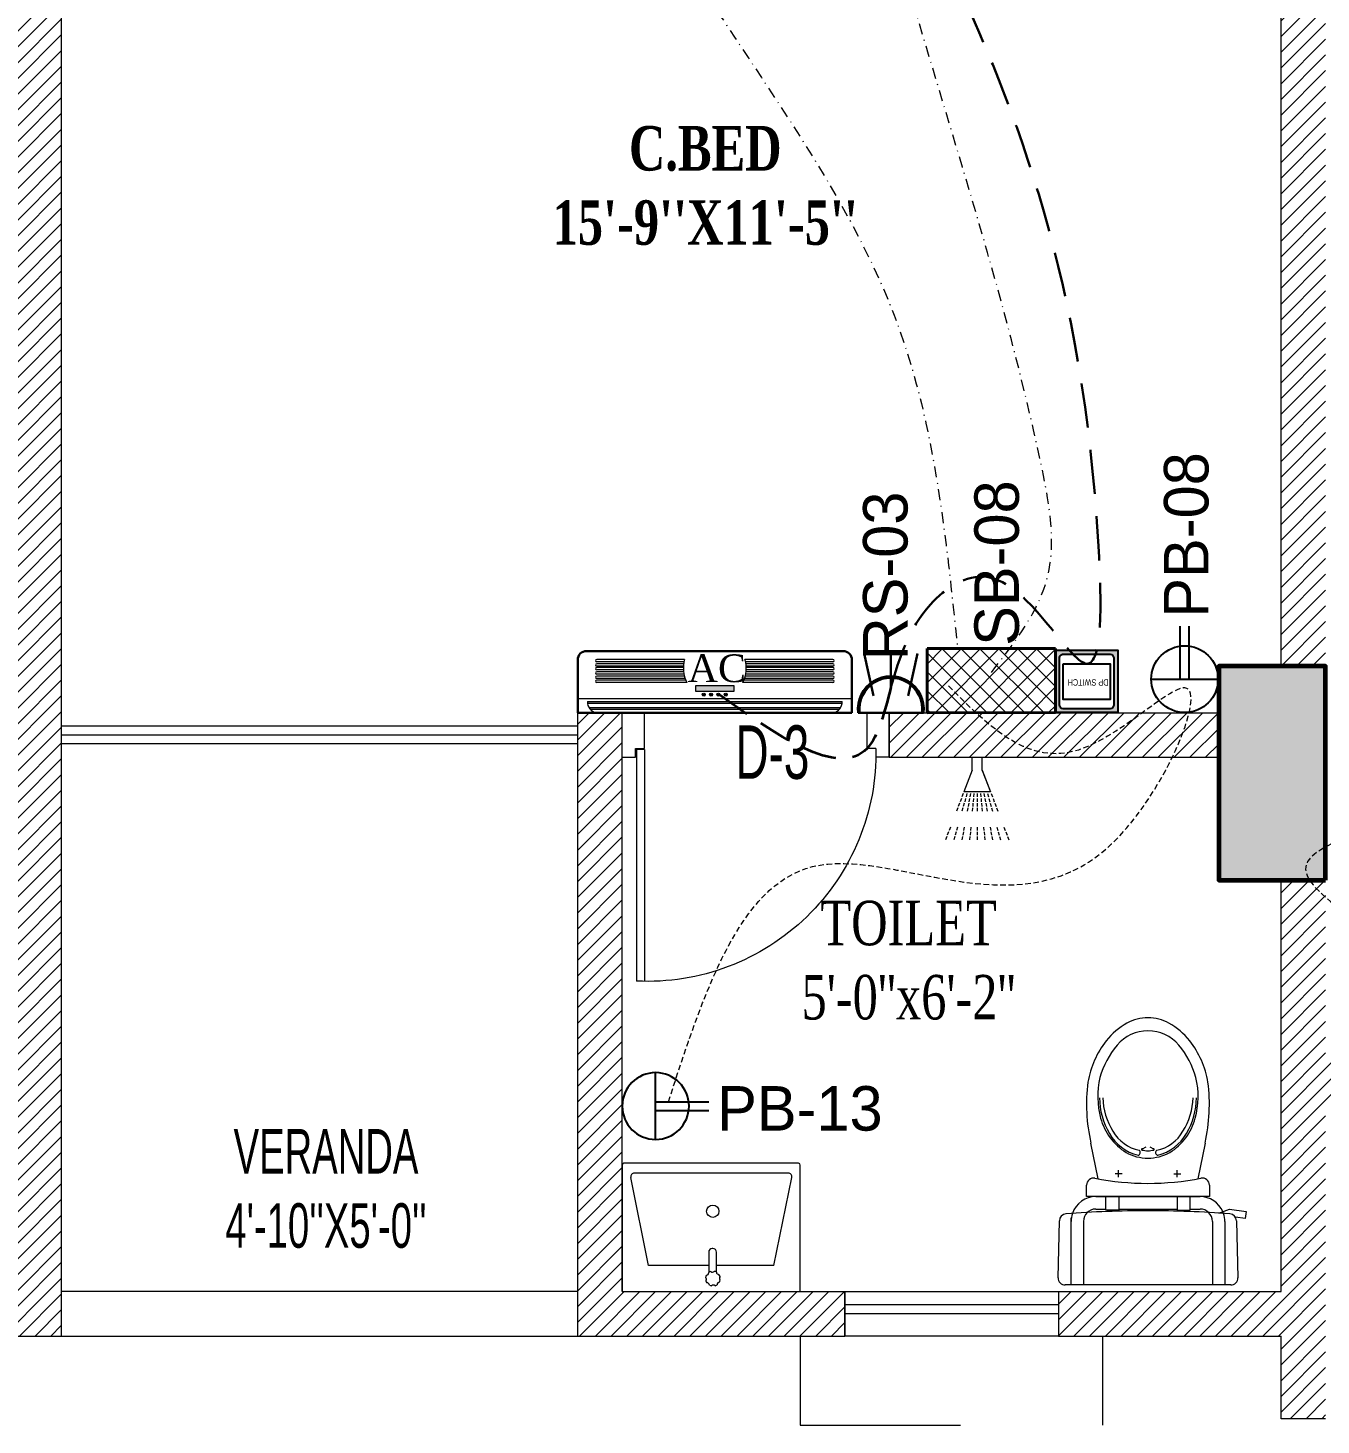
# Model space of a CAD drawing. Header units: inches. Extents: x 109699 to 44449955, y -10987 to 15824140.
# Drawn here: x 198906.7 to 199051.9, y -4259.7 to -4102.8 of the extents above; entities that cross this region are included whole.
import ezdxf

# ---------------------------------------------------------------- set-up
doc = ezdxf.new("R2010")
doc.units = ezdxf.units.IN
doc.header["$LTSCALE"] = 5
doc.header["$MEASUREMENT"] = 0
for name, pattern in [('ACAD_ISO03W100', [30, 12, -18]), ('DASHDOT', [1, 0.5, -0.25, 0, -0.25]), ('DASHED2', [0.375, 0.25, -0.125])]:
    doc.linetypes.add(name, pattern=pattern)
doc.layers.get('0').update_dxf_attribs({"color": 123})
for name, color, linetype, lineweight in [('@NORMAL', 7, 'Continuous', 5), ('AC In', 244, 'DASHED2', 30), ('AC Out', 5, 'DASHED2', 35), ('cloumn', 253, 'Continuous', 60), ('dotted', 8, 'ACAD_ISO03W100', 5), ('E-Con-Point', 5, 'DASHED2', 13), ('E-PB-Socket-5A', 203, 'Continuous', 13), ('E-RS', 12, 'Continuous', 30), ('E-SB-Switch-Board', 106, 'Continuous', 18), ('fixture', 255, 'Continuous', 0), ('glass', 140, 'Continuous', 18), ('ha', 252, 'Continuous', 5), ('SB', 1, 'DASHDOT', 20), ('WALL-1', 8, 'Continuous', 9)]:
    doc.layers.add(name, color=color, linetype=linetype, lineweight=lineweight)
doc.layers.add('AC', color=7, linetype='Continuous', lineweight=13, true_color=0xe03800)
doc.layers.add('DP SWITCH', color=7, linetype='Continuous')
doc.layers.add('T', color=8, linetype='Continuous')
doc.styles.get("Standard").update_dxf_attribs({"font": 'times.ttf'})
doc.styles.add('style2', font='ARIALN.TTF', dxfattribs={"width": 0.75, "height": 3})
doc.styles.add('Swis 721 LtCn BT', font='swisscl.ttf')
pattern_1 = [(44.99999999999984, (181693.0688709047, 2542407.827854916), (-0.8838834764831834, 0.8838834764831853), [])]
pattern_2 = [(44.99999999999989, (145486.382172944, 2531118.532197352), (-0.8838834764831833, 0.8838834764831855), [])]

# ---------------------------------------------------------------- blocks, each defined once
blk = doc.blocks.new('bgtrfv')
at = {"layer": 'fixture'}
for p, q in [((21441.97229669015, -26164.40491112152), (21441.97229669015, -26138.40491112152)), ((21442.86003956014, -26164.40491112152), (21442.86003956014, -26138.40491112152)), ((21440.36849646348, -26163.54399991067), (21441.86849646348, -26163.54399991067)), ((21441.86849646348, -26163.54399991067), (21441.86849646348, -26164.54399991067)), ((21470.37322828309, -26163.54399991058), (21468.86849646354, -26163.54399991058)), ((21468.86849646354, -26164.54399991055), (21468.86849646354, -26163.54399991058)), ((21441.86849646348, -26164.54399991067), (21442.86849646348, -26164.54399991067)), ((21442.86003956014, -26164.40491112152), (21441.97229669015, -26164.40491112152)), ((21442.86849646348, -26164.54399991067), (21442.86849646348, -26168.54399991067)), ((21467.86849646354, -26164.54399991055), (21467.86849646354, -26168.54399991055)), ((21468.86849646354, -26164.54399991055), (21467.86849646354, -26164.54399991055)), ((21442.86849646348, -26168.54399991067), (21440.36849646348, -26168.54399991058)), ((21467.86849646354, -26168.54399991055), (21470.36849646351, -26168.54399991055))]:
    blk.add_line(p, q, dxfattribs=at)
blk.add_arc((21443.20467689397, -26164.04399991055), 25.66868977762097, 358.8838658305763, 92.75188722137418, dxfattribs=at)
blk = doc.blocks.new('coloumn-01')
at = {"layer": 'ha'}
h = blk.add_hatch(dxfattribs=at)
h.set_pattern_fill('AR-CONC', color=256, scale=0.5)
h.set_pattern_definition([(49.99999999999999, (0, 0), (3.586300913003767, -0.3137606749129755), [0.375, -4.125]), (355, (0, 0), (-0.693756668065, 3.760960668500059), [0.3, -3.3]), (100.45144446, (0.298858405, -0.02614672), (2.89254423363556, 3.447199954843147), [0.3187009599999999, -3.505710559999999]), (46.18420000000001, (0, 1), (5.336206653357862, -0.8275964039653827), [0.5625, -6.1875]), (96.63563549, (0.444683725, 0.931033465), (4.673309728371142, 4.870593003872752), [0.47805171, -5.258568799999999]), (351.1841639899999, (0, 1), (4.673309725273866, 4.870593001349951), [0.45, -4.950000005]), (21, (0.5, 0.75), (2.984535260592308, -2.013094453326694), [0.375, -4.125]), (326.0000000000001, (0.5, 0.75), (1.216576659607909, 3.625750225234265), [0.3, -3.3]), (71.45144474, (0.74871127, 0.58224213), (4.201111883649856, 1.612655764031769), [0.31870095, -3.50571056]), (37.50000000000001, (0, 0), (0.06079927658645334, 1.664469269156557), [0, -3.26, 0, -3.35, 0, -3.3125]), (7.499999999999999, (0, 0), (1.315347687210743, 1.972058559411801), [0, -1.91, 0, -3.185, 0, -1.2625]), (327.5, (-1.115, 0), (2.669112180862045, -0.1127743586718988), [0, -1.25, 0, -3.9, 0, -5.175]), (317.5, (-1.615, 0), (2.915930846711931, 0.5005249116615886), [0, -1.625, 0, -2.59, 0, -3.675])])
h.paths.add_polyline_path([(32128.44739975178, -2546319.049243456), (32092.44739975178, -2546319.049243456), (32092.44739975178, -2546331.049243456), (32128.44739975178, -2546331.049243456)])
h.paths.add_polyline_path([(32128.44739975189, -2546617.132962178), (32098.44739975189, -2546617.132962178), (32098.44739975189, -2546629.132962178), (32128.44739975189, -2546629.132962178)])
h.paths.add_polyline_path([(31978.51966727065, -2546605.132962178), (31966.51966727065, -2546605.132962178), (31966.51966727065, -2546635.132962178), (31978.51966727065, -2546635.132962178)])
h.paths.add_polyline_path([(31821.20333333506, -2546605.132962178), (31809.20333333506, -2546605.132962178), (31809.20333333506, -2546635.132962178), (31821.20333333506, -2546635.132962178)])
h.paths.add_polyline_path([(31689.20328743063, -2546611.133238418), (31677.20328743063, -2546611.133238418), (31677.20328743063, -2546635.133238418), (31689.20328743063, -2546635.133238418)])
h.paths.add_polyline_path([(31417.20347832461, -2546611.132962178), (31405.20347832461, -2546611.132962178), (31405.20347832461, -2546635.132962178), (31417.20347832461, -2546635.132962178)])
h.paths.add_polyline_path([(31435.20347912709, -2546415.348983645), (31405.20347912709, -2546415.348983645), (31405.20347912709, -2546427.348983645), (31435.20347912709, -2546427.348983645)])
h.paths.add_polyline_path([(31633.74647668525, -2546415.348983645), (31603.74647668525, -2546415.348983645), (31603.74647668525, -2546427.348983645), (31633.74647668525, -2546427.348983645)])
h.paths.add_polyline_path([(31821.20245073218, -2546319.049243455), (31809.20245073218, -2546319.049243455), (31809.20245073218, -2546349.049243455), (31821.20245073218, -2546349.049243455)])
h.paths.add_polyline_path([(31996.51966727068, -2546319.049243455), (31966.51966727068, -2546319.049243455), (31966.51966727068, -2546331.049243455), (31996.51966727068, -2546331.049243455)])
h.paths.add_polyline_path([(31581.74648750067, -2546291.049243452), (31541.74648750067, -2546291.049243452), (31541.74648750067, -2546301.049243452), (31581.74648750067, -2546301.049243452)])
h.paths.add_polyline_path([(31485.74647668505, -2546261.049243452), (31475.74647668505, -2546261.049243452), (31475.74647668505, -2546301.049243452), (31485.74647668505, -2546301.049243452)])
h.paths.add_polyline_path([(31581.74648750064, -2546206.049278549), (31521.74648750064, -2546206.049278549), (31521.74648750064, -2546216.049243455), (31581.74648750064, -2546216.049243455)])
h.paths.add_polyline_path([(31435.20347595899, -2546206.049243455), (31405.20347595899, -2546206.049243455), (31405.20347595899, -2546218.049243455), (31435.20347595899, -2546218.049243455)])
h.paths.add_polyline_path([(31435.20347912709, -2546094.049243455), (31405.20347912709, -2546094.049243455), (31405.20347912709, -2546106.049243455), (31435.20347912709, -2546106.049243455)])
h.paths.add_polyline_path([(31583.74647668522, -2546094.049243455), (31547.74647668522, -2546094.049243455), (31547.74647668522, -2546106.049243455), (31583.74647668522, -2546106.049243455)])
h.paths.add_polyline_path([(31775.41359277777, -2546094.049243455), (31763.41359277777, -2546094.049243455), (31763.41359277777, -2546124.049243455), (31775.41359277777, -2546124.049243455)])
h.paths.add_polyline_path([(32059.80123907101, -2546094.049243455), (32047.80123907101, -2546094.049243455), (32047.80123907101, -2546124.049243455), (32059.80123907101, -2546124.049243455)])
h.paths.add_polyline_path([(32058.06771510976, -2545913.633020405), (32028.06771510976, -2545913.633020405), (32028.06771510976, -2545925.633020405), (32058.06771510976, -2545925.633020405)])
h.paths.add_polyline_path([(32048.06771510973, -2545722.712815279), (32036.06771510973, -2545722.712815279), (32036.06771510973, -2545746.712815279), (32048.06771510973, -2545746.712815279)])
h.paths.add_polyline_path([(31799.41359277774, -2545913.633020405), (31763.41359277774, -2545913.633020405), (31763.41359277774, -2545925.633020405), (31799.41359277774, -2545925.633020405)])
h.paths.add_polyline_path([(31591.53986684192, -2545945.049243456), (31561.31223659915, -2545945.049243456), (31561.31223659915, -2545957.049243456), (31591.53986684192, -2545957.049243456)])
h.paths.add_polyline_path([(31435.20347912709, -2545945.049243456), (31405.20347912709, -2545945.049243456), (31405.20347912709, -2545957.049243456), (31435.20347912709, -2545957.049243456)])
h.paths.add_polyline_path([(31429.2035252499, -2545715.383477275), (31405.2035252499, -2545715.383477275), (31405.2035252499, -2545727.383477275), (31429.2035252499, -2545727.383477275)])
h.paths.add_polyline_path([(31605.53986684192, -2545715.383237123), (31581.53986684192, -2545715.383237123), (31581.53986684192, -2545727.383237123), (31605.53986684192, -2545727.383237123)])
h.paths.add_polyline_path([(31775.41359277774, -2545711.610186095), (31763.41359277774, -2545711.610186095), (31763.41359277774, -2545735.610186095), (31775.41359277774, -2545735.610186095)])
at = {"layer": 'cloumn', "elevation": -16.98928687050624}
blk.add_lwpolyline([(31689.20328743063, -2546635.133238418), (31689.20328743063, -2546611.133238418), (31677.20328743063, -2546611.133238418), (31677.20328743063, -2546635.133238418)], close=True, dxfattribs=at)
blk = doc.blocks.new('nhjkkl')
at = {"layer": 'fixture'}
for p, q in [((143549.5901182657, 406.7664480220853), (143549.4378542114, 413.1605533693012)), ((143550.2312347457, 413.9730671772784), (143568.8430790594, 413.9730671772793)), ((143550.9065610597, 406.8304476761043), (143550.9065610476, 413.9730520486739)), ((143552.2954045853, 406.8304476553101), (143552.295404572, 413.9730369089164)), ((143566.7790000358, 406.8304174008415), (143566.7790000629, 413.9730217734107)), ((143568.1677981537, 413.9730520292499), (143568.1677527493, 408.0151220831901)), ((143569.6365050042, 413.160553386321), (143569.4842561156, 406.7664480432288)), ((143568.1677527493, 408.0151220831901), (143568.1677981597, 406.4336438885)), ((143548.4963421248, 405.7263631810149), (143548.607251598, 406.5122054251713)), ((143548.607251598, 406.5122054251713), (143549.7157409937, 406.3564144534005)), ((143568.1677981597, 406.4336438885), (143568.1677981659, 406.8304930909451)), ((143550.3819850576, 405.4614186200849), (143548.4963421248, 405.7263631810149)), ((143551.5813878428, 405.9018777620411), (143550.3819850576, 405.4614186200849)), ((143554.79288887, 405.4416192904139), (143553.6842026946, 405.441619307019)), ((143556.26127781, 405.5678778112876), (143554.7929191489, 405.5678777931987)), ((143554.7929191489, 405.5678777931987), (143554.7929191657, 404.0528211996536)), ((143562.8130511395, 405.4416192901674), (143556.2612324133, 405.4415738736677)), ((143556.261277828, 404.0528211778994), (143556.26127781, 405.5678778112876)), ((143562.8130813948, 404.0528211994076), (143562.8130814172, 405.5678777923752)), ((143562.8130814172, 405.5678777923752), (143564.2813946441, 405.5678778099075)), ((143565.3901262533, 405.4416192910601), (143564.2813644056, 405.4416193076988)), ((143564.2813946441, 405.5678778099075), (143564.2813946615, 404.0528211776734)), ((143552.6374877589, 404.0528211924245), (143566.4367957518, 404.0528211854942)), ((143552.6374877788, 402.7586299086117), (143552.6374877589, 404.0528211924245)), ((143565.3901262723, 404.052821200891), (143553.6842329504, 404.0527757819953)), ((143554.7929191657, 404.0528211996536), (143556.261277828, 404.0528211778994)), ((143564.2813946615, 404.0528211776734), (143562.8130813948, 404.0528211994076)), ((143566.4367957518, 404.0528211854942), (143566.4367957728, 402.7586601782943)), ((143553.1271576377, 398.0362349681834), (143553.9518113588, 402.0500473916766)), ((143556.2436128532, 401.8703246815119), (143556.2436128408, 401.076701986922)), ((143562.8306252776, 401.870324702267), (143562.8306253056, 401.0767019672573)), ((143565.1223207889, 402.0500776611082), (143565.9471258924, 398.0362349753721)), ((143556.6404317734, 401.4735209071393), (143555.8468090396, 401.4735208790955)), ((143562.4338063848, 401.4735208998579), (143563.2274290794, 401.4735208880586)), ((143559.3387398673, 398.4577576346321), (143558.9106931205, 398.6640308240756)), ((143560.1635449936, 398.6640308047001), (143559.7355133987, 398.4577576290383))]:
    blk.add_line(p, q, dxfattribs=at)
for centre, radius, start, end in [((143550.2312440123, 413.179452317064), 0.7936148602690781, 90.00066901502818, 181.3645564982883), ((143568.8430925063, 413.179430154478), 0.7936370229151675, 358.63708330143, 90.00097078565905), ((143550.3835517447, 406.7852967886536), 0.7936573326114393, 181.3608597506466, 265.4936567333053), ((143553.6835439005, 406.8302100781168), 2.776982850894335, 179.9950977868233, 198.7247616892986), ((143553.6840397306, 406.830291598628), 1.388635154058973, 179.9935610234081, 226.0579730208608), ((143565.3903243654, 406.8303071959601), 1.388675674785373, 313.9401349780949, 0.004546975725653977), ((143565.3906436726, 406.8305070680519), 2.777154493287228, 341.2709583579591, 359.9997116367785), ((143568.6908150557, 406.7853051890736), 0.7936651105025501, 274.5057515234096, 358.6385485059807), ((143559.3313820936, 520.4146619905953), 114.7747799088793, 265.4974651529274, 270.1027383364831), ((143553.6641671368, 406.8219761162256), 2.755988833818937, 198.6919603846717, 203.1962037287053), ((143553.6842451597, 406.830626965949), 2.777851183980603, 203.1970942653883, 269.9997481717924), ((143553.6842363313, 406.8306462703642), 1.389026963752532, 226.0622858634653, 269.9986125244432), ((143559.7429846886, 520.4144736201536), 114.7745915251009, 269.8972652920607, 274.5025384751385), ((143565.3900826332, 406.8305070130612), 2.777685812513137, 270.0009001508976, 341.2746753299377), ((143565.3900696894, 406.8304403121767), 1.388821022269026, 270.0023335401336, 318.9044295561592), ((143553.4310986414, 402.7586261222484), 0.7936108626023987, 179.9997266385257, 281.154795170795), ((143559.5371957675, 371.7938538244518), 30.76746556976699, 78.84496378673161, 101.1553274581742), ((143565.6431621761, 402.758675070728), 0.7936335968594284, 258.8438563195717, 359.9989248519769), ((143560.6030199971, 393.4904633605145), 6.619506932955108, 122.1868749793399, 164.6422486899968), ((143559.691574243, 394.4271028772321), 5.141188323198548, 104.2497094621876, 150.61330759848), ((143559.4569603147, 394.4903639536053), 4.443393787718942, 101.8529499143643, 150.0038868718224), ((143559.5371492295, 394.6434052969737), 5.084142630955329, 90.00008428513468, 118.9405262423073), ((143558.3670353377, 399.1001076362847), 0.3155730422259372, 304.1716716939285, 79.21640439466078), ((143558.9034807952, 398.7448373456175), 0.08112774840026897, 120.2938259573558, 275.1003766384382), ((143559.5371535633, 395.9875161606467), 2.906734715241127, 90.00023231647822, 103.4195897572691), ((143559.5371191747, 394.6434638445119), 5.0840840834616, 61.05930362467164, 89.999745580456), ((143559.5371073564, 395.9877092781937), 2.906541597874001, 76.57996402864104, 89.99932147006473), ((143560.1707573169, 398.7448373461996), 0.08112776809779704, 264.8996260535975, 59.706176732827), ((143560.7072330775, 399.1001138847403), 0.3155697011984737, 100.7865058950931, 235.831238595057), ((143559.6173005208, 394.4904147853488), 4.443348715976101, 29.99569182148486, 78.14662877954265), ((143559.3826715294, 394.427120612819), 5.141172952833982, 29.38656240975397, 75.7501605465209), ((143558.4712257037, 393.4904828698247), 6.619494466593977, 15.35760583437553, 57.81297954471867), ((143572.2223725796, 393.6842009728691), 19.58487767572048, 167.1608948101009, 187.3028875654185), ((143546.851903473, 393.6842435729975), 19.58487550162758, 352.6969860827403, 12.83897883790706), ((143561.8666311087, 392.9471293959111), 7.765781522712604, 148.9734116776313, 180.0370825543271), ((143561.9397062611, 392.7187179168407), 7.485059714963107, 147.7595450529205, 178.2898013246998), ((143557.1345394465, 392.7186902103006), 7.485068091722362, 1.71040899528419, 32.24066526655368), ((143557.2076145146, 392.9471021420416), 7.765789141801811, 359.9631185417419, 31.02678941811098), ((143563.4260475728, 392.801147338552), 9.524650229934462, 165.1413266773221, 192.8659346269845), ((143555.6481905647, 392.8011472918486), 9.524650235689958, 347.1340656589409, 14.85867360866212), ((143563.0484980828, 392.9327481596404), 10.39841761455111, 189.6220183945854, 217.9117471889267), ((143556.0257778566, 392.9327181524561), 10.39840516526215, 322.0884090897869, 350.378137884462), ((143563.9317907136, 393.5092300994431), 10.19175081845734, 196.1153299050868, 219.5232582581568), ((143555.1424550462, 393.5091935918356), 10.19173337833671, 320.4769270377624, 343.8848553902324), ((143561.7342255453, 392.2455549454055), 8.94320625309545, 219.6122136137997, 239.3816435217801), ((143559.5040281406, 389.9617490593175), 4.519470302409078, 220.5550458037677, 270.4192277752593), ((143559.5701948642, 389.961814163333), 4.519535626071895, 269.580394858351, 319.4445768290443), ((143557.3400579794, 392.2455549029521), 8.94320622922971, 300.6183568637677, 320.3877867722666), ((143559.4418071491, 388.7049738406661), 4.731726761745959, 241.4348748081609, 271.1544712317944), ((143559.6324764107, 388.7049738002104), 4.731726720728004, 268.8455291001113, 298.565125525756)]:
    blk.add_arc(centre, radius, start, end, dxfattribs=at)
blk = doc.blocks.new('qplaz')
at = {"layer": 'fixture'}
for p, q in [((143569.7800132462, 341.4142088231699), (143569.7800132462, 321.8142088231655)), ((143584.1800132462, 341.61420882317), (143569.9800132462, 341.61420882317)), ((143581.2560437616, 338.6539164940569), (143571.3654443752, 340.6546305699137)), ((143584.1800132462, 321.6142088231654), (143584.1800132462, 341.61420882317)), ((143570.8861369331, 340.2625714804694), (143570.8861369331, 322.965846165866)), ((143581.2560437616, 338.6539164940569), (143581.2560437616, 332.2000209122216)), ((143579.3593405762, 331.8000209122216), (143579.3593405762, 331.7265742452862)), ((143582.0060121824, 332.2000209122216), (143579.7593405762, 332.2000209122216)), ((143579.7593405762, 331.3265742452861), (143582.0559613498, 331.3265742452861)), ((143581.2560437616, 331.3265742452861), (143581.2560437616, 324.5745011522785)), ((143581.2560437616, 324.5745011522785), (143571.3654443752, 322.5737870764217)), ((143569.9800132462, 321.6142088231654), (143584.1800132462, 321.6142088231654))]:
    blk.add_line(p, q, dxfattribs=at)
blk.add_circle((143575.1723653077, 331.7897488839506), 0.6913263923410093, dxfattribs=at)
for centre, radius, start, end in [((143569.9800132462, 341.4142088231699), 0.2000000000000455, 90, 180), ((143571.2861369331, 340.2625714804694), 0.4000000000000909, 78.56426997742129, 180), ((143579.7593405762, 331.8000209122216), 0.399999999999909, 90, 180), ((143579.7593405762, 331.7265742452862), 0.4000000000000909, 180, 270), ((143582.7354837368, 331.8035851411277), 0.8302349482081128, 151.4778612968022, 170.068074453921), ((143581.7676264227, 331.7482369799126), 0.2488769175943618, 313.6286890804716, 52.9172466688434), ((143582.7354837368, 331.8035851411277), 0.8302349482082407, 196.4778612963691, 215.0680744545824), ((143582.0119682067, 332.4488265509969), 0.248876917594301, 268.6286890816223, 7.917246669584689), ((143582.0902423269, 331.0800696110165), 0.2488769175944828, 358.6286890807748, 97.9172466688938), ((143582.7354837368, 331.8035851411277), 0.8302349482082407, 106.4778612964865, 125.0680744547195), ((143582.6801355756, 332.7714424551863), 0.2488769175942959, 223.6286890812177, 322.9172466696585), ((143582.7354837368, 331.8035851411277), 0.8302349482088563, 61.4778612960077, 80.06807445479153), ((143582.7354837368, 331.8035851411277), 0.8302349482082931, 286.4778612964865, 305.0680744547195), ((143583.3807251467, 332.5271006712389), 0.248876917594301, 178.6286890807749, 277.9172466688938), ((143583.4589992669, 331.1583437312556), 0.2488769175944828, 88.62868908162226, 187.9172466695847), ((143582.7354837368, 331.8035851411277), 0.830234948208255, 16.47786129636911, 35.06807445458243), ((143583.7033410509, 331.8589333023399), 0.2488769175943618, 133.6286890804716, 232.9172466688434), ((143582.7354837368, 331.8035851411277), 0.8302349482084354, 331.4778612968021, 350.0680744541255), ((143582.7354837368, 331.8035851411277), 0.8302349482086144, 241.4778612960077, 260.0680744547915), ((143582.790831898, 330.8357278270691), 0.2488769175942959, 43.62868908121773, 142.9172466696585), ((143569.9800132462, 321.8142088231655), 0.2000000000000455, 180, 270), ((143571.2861369331, 322.965846165866), 0.4000000000000909, 180, 281.4357300225787)]:
    blk.add_arc(centre, radius, start, end, dxfattribs=at)
blk = doc.blocks.new('bhgy')
at = {"layer": 'fixture'}
for p, q in [((143575.2772015615, 368.1126747355272), (143574.8957682036, 368.2586983371991)), ((143575.2772015615, 368.1126747355272), (143574.9022015615, 368.2562354637309)), ((143575.2772015615, 367.2064695406123), (143574.9022015615, 367.3118651087395)), ((143575.8127015615, 367.9076700157136), (143575.4377015615, 368.0512307438592)), ((143575.8127015615, 367.9076700157136), (143575.4377015615, 368.0512307438592)), ((143576.3482015615, 367.7026652958418), (143575.9732015615, 367.8462260240456)), ((143576.3482015615, 367.7026652958418), (143575.9732015615, 367.8462260240456)), ((143575.2772015615, 366.3458920605888), (143574.9022015615, 366.4150440963974)), ((143575.8127015615, 367.0559646693407), (143575.4377015615, 367.161360237468)), ((143575.8127015615, 366.2471429534605), (143575.4377015615, 366.3162949892401)), ((143576.3482015615, 366.9054597980401), (143575.9732015615, 367.0108553661673)), ((143576.3482015615, 366.1483938463032), (143575.9732015615, 366.2175458821118)), ((143578.4902015615, 366.8826464164711), (143578.1152015615, 367.0262071446457)), ((143578.4902015615, 366.8826464164711), (143578.1152015615, 367.0262071446457)), ((143578.4902015615, 366.3034403129247), (143578.1152015615, 366.408835881052)), ((143578.4902015615, 365.7533974177902), (143578.1152015615, 365.8225494535989)), ((143579.0257015615, 366.6776416966284), (143578.6507015615, 366.821202424803)), ((143579.0257015615, 366.6776416966284), (143578.6507015615, 366.821202424803)), ((143579.0257015615, 366.1529354416241), (143578.6507015615, 366.2583310097514)), ((143579.0257015615, 365.654648310662), (143578.6507015615, 365.7238003464706)), ((143579.5612015615, 366.4726369767857), (143579.1862015615, 366.6161977049603)), ((143579.5612015615, 366.4726369767857), (143579.1862015615, 366.6161977049603)), ((143579.5612015615, 366.0024305703816), (143579.1862015615, 366.1078261385089)), ((143579.5612015615, 365.5558992035337), (143579.1862015615, 365.6250512393424)), ((143580.0967015615, 366.2676322569139), (143579.7217015615, 366.4111929851176)), ((143580.0967015615, 366.2676322569139), (143579.7217015615, 366.4111929851176)), ((143580.0967015615, 365.851925699081), (143579.7217015615, 365.9573212672083)), ((143582.7198980097, 365.2664250417263), (143580.2842015615, 366.2039250417263)), ((143580.2842015615, 366.2039250417263), (143580.2842015615, 363.2039250417263)), ((143582.7119899517, 365.2664250417263), (143580.2842015615, 366.1958518928266)), ((143582.7119899517, 365.2664250417263), (143580.2842015615, 366.1958518928266)), ((143575.2772015615, 365.513992717734), (143574.9022015615, 365.5481090113869)), ((143575.2772015615, 364.6958867461478), (143574.9022015615, 364.6955482104211)), ((143575.8127015615, 365.4652746504696), (143575.4377015615, 365.4993909440934)), ((143575.8127015615, 364.6963701751781), (143575.4377015615, 364.6960316394513)), ((143576.3482015615, 365.416556583147), (143575.9732015615, 365.4506728767708)), ((143576.3482015615, 364.6968536041793), (143575.9732015615, 364.6965150684525)), ((143578.4902015615, 365.2216843139729), (143578.1152015615, 365.2558006075967)), ((143578.4902015615, 364.6987873203004), (143578.1152015615, 364.6984487845737)), ((143578.4902015615, 364.1758035685168), (143578.1152015615, 364.1410044867487)), ((143579.0257015615, 365.1729662466794), (143578.6507015615, 365.2070825403032)), ((143579.0257015615, 364.6992707493016), (143578.6507015615, 364.6989322135748)), ((143579.0257015615, 364.2254966572916), (143578.6507015615, 364.1906975755235)), ((143579.5612015615, 365.1242481793859), (143579.1862015615, 365.1583644730097)), ((143579.5612015615, 364.6997541783319), (143579.1862015615, 364.6994156426051)), ((143579.5612015615, 364.2751897460373), (143579.1862015615, 364.2403906642692)), ((143580.0967015615, 365.4571500964055), (143579.7217015615, 365.5263021322141)), ((143580.0967015615, 365.0755301120923), (143579.7217015615, 365.1096464057161)), ((143580.0967015615, 364.7002376073331), (143579.7217015615, 364.6998990716063)), ((143580.0967015615, 364.3248828348121), (143579.7217015615, 364.290083753044)), ((143582.7198980097, 364.1414250417263), (143580.2842015615, 363.2039250417263)), ((143582.7119899517, 365.2664250417263), (143584.1813158786, 365.2664250417263)), ((143582.7198980097, 364.1414250417263), (143584.1813158786, 364.1414250417263)), ((143575.2772015615, 363.8776450359553), (143574.9022015615, 363.8428459541872)), ((143575.2772015615, 363.0453291913261), (143574.9022015615, 362.9754768262617)), ((143575.8127015615, 363.9273381247301), (143575.4377015615, 363.892539042962)), ((143575.8127015615, 363.1450783686421), (143575.4377015615, 363.0752260035777)), ((143576.3482015615, 363.9770312135049), (143575.9732015615, 363.9422321317077)), ((143576.3482015615, 363.2448275459872), (143575.9732015615, 363.1749751808936)), ((143576.3482015615, 362.4871224787028), (143575.9732015615, 362.3809959844918)), ((143578.4902015615, 363.643824255251), (143578.1152015615, 363.5739718901866)), ((143578.4902015615, 363.0933170135656), (143578.1152015615, 362.9871905193838)), ((143578.4902015615, 362.5134141197602), (143578.1152015615, 362.3690765524632)), ((143579.0257015615, 363.743573432567), (143578.6507015615, 363.6737210675026)), ((143579.0257015615, 363.2448656472668), (143578.6507015615, 363.138739153085)), ((143579.0257015615, 362.7195281658612), (143578.6507015615, 362.5751905985642)), ((143579.5612015615, 363.843322609883), (143579.1862015615, 363.7734702448186)), ((143579.5612015615, 363.3964142809971), (143579.1862015615, 363.2902877868153)), ((143579.5612015615, 362.9256422119913), (143579.1862015615, 362.7813046446943)), ((143580.0967015615, 363.943071787199), (143579.7217015615, 363.8732194221345)), ((143580.0967015615, 363.5479629147273), (143579.7217015615, 363.4418364205164)), ((143580.0967015615, 363.1317562580632), (143579.7217015615, 362.9874186907662)), ((143575.2772015615, 362.1840252112713), (143574.9022015615, 362.0778987170604)), ((143575.2772015615, 361.2767298431543), (143574.9022015615, 361.1323922758572)), ((143575.8127015615, 362.3355738449725), (143575.4377015615, 362.2294473507616)), ((143575.8127015615, 361.4828438892844), (143575.4377015615, 361.3385063219873)), ((143576.3482015615, 361.6889579353854), (143575.9732015615, 361.5446203680883))]:
    blk.add_line(p, q, dxfattribs=at)
blk = doc.blocks.new('A$C4DCB0E22')
h = blk.add_hatch()
h.set_pattern_fill('ANSI37', color=256, scale=15, angle=90.05046403147966, style=0)
h.set_pattern_definition([(135.0504640314797, (0, 0), (-1.324656962164393, -1.326992438783809), []), (225.0504640314796, (0, 0), (1.326992438783809, -1.324656962164393), [])])
h.paths.add_polyline_path([(0.0158499618895469, -4.176303718850249e-06), (-3.779117417224143e-06, 17.9999888419976), (8.999992730033242, 18.00791571250107), (9.015846471040199, 0.007922694199763214)])
at = {"lineweight": 40}
for p, q in [((-3.779117417224143e-06, 17.9999888419976), (8.999992730033242, 18.00791571250107)), ((0.0158499618895469, -4.176303718850249e-06), (-3.779117417224143e-06, 17.9999888419976)), ((9.015846471040199, 0.007922694199763214), (8.999992730033242, 18.00791571250107)), ((0.0158499618895469, -4.176303718850249e-06), (9.015846471040199, 0.007922694199763214))]:
    blk.add_line(p, q, dxfattribs=at)
blk = doc.blocks.new('A$C0EEE0DA8')
at = {"lineweight": 25}
for p, q in [((9.859886922386067, 11.01563311866266), (9.859886922386067, 3.514223118661903)), ((9.859886922386067, 7.754928118662065), (15.8195753665932, 7.754928118662065)), ((9.859886922386067, 6.774928118662501), (15.8195753665932, 6.774928118662501))]:
    blk.add_line(p, q, dxfattribs=at)
blk.add_circle((9.85988692238243, 7.264928118662283), 3.750704999999999, dxfattribs=at)
blk = doc.blocks.new('DP Switch')
at = {"layer": 'DP SWITCH'}
h = blk.add_hatch(color=5, dxfattribs=at)
h.paths.add_polyline_path([(371.8944990466893, 17.73056013955426), (371.8944990466893, 14.23056013955134), (375.3944990466901, 14.23056013955134), (375.3944990466901, 17.73056013955214)])
h.paths.add_polyline_path([(375.1757490466773, 17.29306013955204), (375.1757490466773, 14.66806013955144, -0.4142135623730951), (374.9569990466773, 14.44931013955139), (372.3319990466767, 14.44931013955139, -0.4142135623730951), (372.1132490466766, 14.66806013955144), (372.1132490466766, 17.29306013955204, -0.4142135623730951), (372.3319990466767, 17.51181013955209), (374.9569990466773, 17.51181013955209, -0.4142135623730951)], flags=16)
at = {"layer": 'DP SWITCH', "color": 5}
for points in [[(375.3944990535736, 14.23056013818255), (371.8944990535736, 14.23056013818255), (371.8944990535736, 17.73056013818335), (375.3944990535736, 17.73056013818335)], [(374.9569990535753, 14.98278933212836), (372.3319990535771, 14.98278933212836), (372.3319990535771, 16.99740426982923), (374.9569990535753, 16.99740426982923)]]:
    blk.add_lwpolyline(points, close=True, dxfattribs=at)
at = {"layer": 'DP SWITCH', "color": 252}
blk.add_lwpolyline([(374.9569990535753, 14.4493101381824), (372.3319990535771, 14.4493101381824, -0.414213562373095), (372.1132490535736, 14.66806013818262), (372.1132490535736, 17.29306013818365, -0.414213562373095), (372.3319990535771, 17.5118101381835), (374.9569990535753, 17.5118101381835, -0.414213562373095), (375.1757490535762, 17.29306013818365), (375.1757490535762, 14.66806013818262, -0.414213562373095)], format="xyb", close=True, dxfattribs=at)
at = {"layer": 'DP SWITCH', "color": 5, "insert": (374.7126546307745, 15.84745109732405), "char_height": 0.3609375000001094, "attachment_point": 9, "style": 'Swis 721 LtCn BT'}
blk.add_mtext_dynamic_manual_height_columns('{\\C7;DP SWITCH}', width=2.020173917173224, gutter_width=2.5, heights=[0], dxfattribs=at)
blk = doc.blocks.new('Accc')
at = {"layer": 'AC', "ltscale": 0.1}
for color, points in [(7, [(9671.335332965478, -30252.01151634345), (9671.335332965478, -30252.69746544177), (9675.585427182552, -30252.69746544177), (9675.585427182552, -30252.01151634345)]), (3, [(9672.391053026658, -30253.03669526358, 1), (9672.05733233958, -30253.03669526358, 1)]), (3, [(9673.215177953942, -30253.03669526358, 1), (9672.881457266863, -30253.03669526358, 1)]), (3, [(9673.705582194147, -30253.03669526358, 1), (9674.039302881225, -30253.03669526358, 1)]), (256, [(9674.863427808508, -30253.03669526358, 1), (9674.52970712143, -30253.03669526358, 1)])]:
    blk.add_hatch(color=color, dxfattribs=at).paths.add_polyline_path(points)
h = blk.add_hatch(color=256, dxfattribs=at)
h.paths.add_polyline_path([(9687.764611333652, -30254.00218428893, 0.0358762004963386), (9687.777931683522, -30253.8179622849), (9659.142828464566, -30253.81796228478, 0.03587620054182095), (9659.156148814453, -30254.00218428904)])
h.paths.add_polyline_path([(9687.462264721102, -30254.66234522813, 0.044207387106407), (9687.595653844537, -30254.47812322411), (9659.32510630362, -30254.47812322422, 0.04420738711007578), (9659.458495427089, -30254.66234522825)])
for p, q in [((9670.071420022403, -30249.07728959923), (9660.19523212756, -30249.07728959923)), ((9670.005216952472, -30249.33918150153), (9660.19523212756, -30249.33918150188)), ((9669.965624599194, -30249.55972205137), (9660.19523212756, -30249.55972205137)), ((9669.937068068422, -30249.82161395391), (9660.19523212756, -30249.82161395391)), ((9686.725528020528, -30249.07728959911), (9676.849340125686, -30249.07728959923)), ((9686.725534524187, -30249.33918150165), (9676.915543195617, -30249.33918150153)), ((9686.725528020528, -30249.55972205137), (9676.955135548895, -30249.55972205137)), ((9686.725528020528, -30249.8216139538), (9676.983692079666, -30249.82161395391)), ((9669.928834206657, -30250.00081642938), (9660.19523212756, -30250.0008164295)), ((9669.933172994526, -30250.26270833204), (9660.19523212756, -30250.26270833216)), ((9669.95054465736, -30250.47093908559), (9660.19523212756, -30250.4709390857)), ((9669.990210685297, -30250.73283098836), (9660.19523212756, -30250.73283098824)), ((9670.039484464505, -30250.95337153773), (9660.19523212756, -30250.95337153785)), ((9670.117781174951, -30251.21526344051), (9660.19523212756, -30251.21526344051)), ((9670.184473291447, -30251.39446591609), (9660.19523212756, -30251.39446591609)), ((9686.725528020528, -30251.39446591598), (9676.736286856642, -30251.39446591609)), ((9686.725528020528, -30251.21526344039), (9676.802978973137, -30251.21526344039)), ((9686.725528020528, -30250.95337153797), (9676.881275683583, -30250.95337153785)), ((9686.725528020528, -30250.73283098813), (9676.930549462792, -30250.73283098824)), ((9686.725528020528, -30250.4709390857), (9676.970215490728, -30250.47093908559)), ((9686.725528020528, -30250.26270833227), (9676.987587153562, -30250.26270833204)), ((9686.725528020528, -30250.00081642962), (9676.991925941431, -30250.0008164295)), ((9670.302696146595, -30251.65635781852), (9660.19523212756, -30251.65635781863)), ((9686.725534524187, -30251.65635781852), (9676.618064001552, -30251.65635781852)), ((9688.859868811094, -30253.51268731535), (9658.060891336994, -30253.51268731535)), ((9659.142828464566, -30253.81796228478), (9687.777931683522, -30253.8179622849)), ((9659.156148814422, -30254.00218428904), (9687.764611333667, -30254.00218428893)), ((9659.325106303615, -30254.47812322422), (9687.59565384459, -30254.47812322411)), ((9659.45849542704, -30254.66234522825), (9687.462264721107, -30254.66234522813))]:
    blk.add_line(p, q, dxfattribs=at)
at = {"layer": 'AC', "color": 1, "lineweight": 30, "ltscale": 0.4}
blk.add_lwpolyline([(9688.859868811094, -30255.07042835746), (9688.859868811152, -30249.13506539119, 0.4142135623765278), (9687.859868811152, -30248.13506539119), (9659.060891336994, -30248.13506539143, 0.4142135623707271), (9658.060891336994, -30249.13506539143), (9658.060891336994, -30255.07042835746)], format="xyb", close=True, dxfattribs=at)
at = {"layer": 'AC', "color": 7, "ltscale": 0.1}
blk.add_lwpolyline([(9671.335332965478, -30252.01151634345), (9675.585427182552, -30252.01151634345), (9675.585427182552, -30252.69746544177), (9671.335332965478, -30252.69746544177)], close=True, dxfattribs=at)
at = {"layer": 'AC', "ltscale": 0.1}
for centre in [(9672.22419268312, -30253.03669526358), (9673.048317610403, -30253.03669526358), (9673.872442537686, -30253.03669526358), (9674.69656746497, -30253.03669526358)]:
    blk.add_circle(centre, 0.166860343539156, dxfattribs=at)
for centre, radius, start, end in [((9660.19523212756, -30249.20823555056), 0.1309459512704052, 90, 270), ((9660.19523212756, -30249.69066800259), 0.1309459512704052, 90, 270), ((9673.460380074044, -30250.07329086738), 3.532289449882228, 163.6221570349564, 206.6263478391957), ((9673.460380074044, -30250.07329086738), 3.532289449882228, 333.3736521608043, 16.37784296504358), ((9686.725528020528, -30249.20823555056), 0.1309459512704052, 270, 90), ((9686.725528020528, -30249.69066800259), 0.1309459512704052, 270, 90), ((9660.19523212756, -30250.13176238083), 0.1309459512704052, 90, 270), ((9660.19523212756, -30250.60188503691), 0.1309459512704052, 90, 270), ((9660.19523212756, -30251.08431748918), 0.1309459512704052, 90, 270), ((9660.19523212756, -30251.52541186742), 0.1309459512704052, 90, 270), ((9686.725528020528, -30250.13176238083), 0.1309459512704052, 270, 90), ((9686.725528020528, -30250.60188503691), 0.1309459512704052, 270, 90), ((9686.725528020528, -30251.08431748918), 0.1309459512704052, 270, 90), ((9686.725528020528, -30251.52541186742), 0.1309459512704052, 270, 90), ((9660.431570416666, -30253.81737112615), 1.28874208768451, 180.0262821352903, 256.4853796848626), ((9686.489189731423, -30253.81737112615), 1.28874208768451, 283.5146203118946, 359.9737178647097)]:
    blk.add_arc(centre, radius, start, end, dxfattribs=at)
at = {"layer": 'AC', "color": 7}
blk.add_text('AC', height=3.113507548450464, dxfattribs=at).set_placement((9670.42238383909, -30251.62631462747))
blk = doc.blocks.new('HFDD')
for p, q in [((5419.762894572051, 11948.04792063459), (5417.732544542625, 11957.51012911636)), ((5423.644143322236, 11949.96593711011), (5423.644143322236, 11957.6695131256)), ((5427.525392072422, 11948.04792063459), (5429.555742101847, 11957.51012911636)), ((5416.354458301071, 11944.27399782948), (5430.9338283434, 11944.27399782948))]:
    blk.add_line(p, q)
for radius in [7.334100937498715, 6.993119663281231]:
    blk.add_arc((5423.644143322236, 11945.07993135875), radius, 353.691110472541, 186.3088895274602)

msp = doc.modelspace()

# ---------------------------------------------------------------- hatches: boundary and pattern name
at = {"layer": '@NORMAL'}
h = msp.add_hatch(dxfattribs=at)
h.set_pattern_fill('ANSI31', scale=10, angle=-7.63333123551244e-14, style=0)
h.set_pattern_definition(pattern_1)
h.paths.add_polyline_path([(198910.4192521844, -3985.723481485182), (198905.4192521844, -3985.723481484716), (198905.4192521844, -4246.723481484716), (198910.4192521844, -4246.723481484716)])
h.paths.add_polyline_path([(198905.4192521844, -4179.723481484716), (198863.4192521845, -4179.723481484716), (198863.4192649358, -4184.723481485182), (198905.4192521844, -4184.723481484716)])
h = msp.add_hatch(dxfattribs=at)
h.set_pattern_fill('ANSI31', scale=10, angle=-7.63333123551244e-14, style=0)
h.set_pattern_definition(pattern_2)
h.paths.add_polyline_path([(198996.9622497405, -3990.722694532042), (198996.9626424128, -3985.722931968075), (199052.4185790363, -3985.722694532507), (199052.4187633792, -4058.006700559081), (199132.4191552769, -4058.007192222894), (199132.4185294279, -4063.007186073837), (199052.4187761326, -4063.007487511755), (199052.4187761326, -4174.506949305096), (199047.4190604849, -4174.506949305096), (199047.4181873944, -3990.722694532507)])
h = msp.add_hatch(dxfattribs=at)
h.set_pattern_fill('ANSI31', scale=10, angle=-7.63333123551244e-14, style=0)
h.set_pattern_definition(pattern_2)
h.paths.add_polyline_path([(198998.4192395552, -4244.723481484716), (198973.4190737882, -4244.723481484716), (198973.4190737882, -4179.723481484716), (198968.4192523056, -4179.723481484716), (198968.4192523056, -4249.723202862804), (198998.4192395552, -4249.723481484716)])
h = msp.add_hatch(dxfattribs=at)
h.set_pattern_fill('ANSI31', scale=10, angle=-7.63333123551244e-14, style=0)
h.set_pattern_definition(pattern_2)
h.paths.add_polyline_path([(199040.419060488, -4184.723481484716), (199040.419060488, -4179.723481484716), (199003.4190737885, -4179.723481484716), (199003.4190865394, -4184.723367887344), (199003.4238056077, -4184.723367887344)])
h = msp.add_hatch(dxfattribs=at)
h.set_pattern_fill('ANSI31', scale=10, angle=-7.63333123551244e-14, style=0)
h.set_pattern_definition(pattern_1)
h.paths.add_polyline_path([(199052.4192759834, -4198.507736257305), (199047.4191216932, -4198.50773625777), (199047.4191216932, -4249.723481484716), (199047.4192523065, -4249.723481484716), (199047.4192759833, -4259.007518244003), (199052.4192759834, -4259.007518244003), (199052.4191867242, -4224.007482102168), (199052.4192759834, -4224.007482102168)])
h.paths.add_polyline_path([(199064.4199291194, -4219.007387868622), (199052.4192759834, -4219.007487514549), (199052.4192759834, -4224.007482102168), (199064.4191867236, -4224.007482102168)])
h.paths.add_polyline_path([(199047.4191216932, -4244.723481485182), (199022.4192395552, -4244.72348148425), (199022.4192395552, -4249.723481484716), (199047.4191216932, -4249.723481484716)])
h = msp.add_hatch(dxfattribs=at)
h.set_pattern_fill('ANSI31', scale=10, angle=-7.63333123551244e-14, style=0)
h.set_pattern_definition(pattern_1)
h.paths.add_polyline_path([(198881.4192521844, -4244.723481484716), (198881.4192521844, -4249.723481484716), (198910.4192521844, -4249.723481484716), (198910.4192521844, -4244.723481484716)])

# ---------------------------------------------------------------- linework, layer by layer
at = {"layer": 'AC In', "ltscale": 4}
msp.add_spline([(199003.5907664453, -4176.854744087295, -0.02144757909905479), (199008.0298972455, -4167.56640625), (199014.35546875, -4164.46875), (199025.587365382, -4174.215267375967, -0.02144757909905479), (199026.9135035117, -4161.027161629219), (198989.2549903713, -4044.391592474134), (199016.6264717492, -3822.905946336017, 0.4961933467751333), (199016.6264717492, -3822.905946336008)], degree=3, dxfattribs=at)
at = {"layer": 'AC Out', "ltscale": 3}
msp.add_spline([(199003.5907664453, -4176.854744087295, -0.02144757909905479), (199000.9190737882, -4183.723367887382, -0.01153044919036006), (198983.8185625252, -4177.350518569016, -0.03541591299864846)], degree=3, dxfattribs=at)
at = {"layer": 'dotted', "ltscale": 0.3, "elevation": -0.1214475790990264}
msp.add_lwpolyline([(198993.4192395552, -4249.723481484716), (198993.4192395552, -4259.723481484716), (199027.4192395552, -4259.723481484716), (199027.4192395552, -4249.723481484716)], dxfattribs=at)
at = {"layer": 'E-Con-Point', "ltscale": 0.5}
for points in [[(198978.6141639505, -4223.405321807164, 0.02460693707325845), (198994.796875, -4197), (199027.796875, -4195, -0.0003909517396469326), (199036.6246689415, -4176.930135836974), (199024.1992939136, -4184.043095125238), (199009.9478295147, -4176.568211660593, -0.02144757909905479)], [(199056.4537638281, -4192.983149975536, -0.2855530858432034), (199050.1878348386, -4197.014499690606), (199055.5039874578, -4202.843647885446)]]:
    msp.add_spline(points, degree=3, dxfattribs=at)
at = {"layer": 'glass'}
for p, q in [((198968.4190801637, -4181.223404977032, 0.09392813166567393), (198910.4192521844, -4181.223404977032, 0.09392813166567393)), ((198968.4190801637, -4182.223404977032, 0.09392813166567393), (198910.4192521844, -4182.223404977032, 0.09392813166567393)), ((198968.4190801637, -4183.223404977032, 0.09392813166567393), (198910.4192521844, -4183.223404977032, 0.09392813166567393)), ((199022.4192395552, -4246.223481484716, -0.1214475790990548), (198998.4192395552, -4246.22348148425, -0.1214475790990548)), ((199022.4192395552, -4247.223481484716, -0.1214475790990548), (198998.4192395552, -4247.22348148425, -0.1214475790990548))]:
    msp.add_line(p, q, dxfattribs=at)
at = {"layer": 'glass', "elevation": -0.1214475790990264}
msp.add_lwpolyline([(198998.4192395552, -4249.72348148425), (198998.4192395552, -4244.723481484716), (199022.4192395552, -4244.723481484716), (199022.4192395552, -4249.72348148425)], close=True, dxfattribs=at)
at = {"layer": 'SB', "ltscale": 0.5}
for points in [[(199056.1256704546, -4164.77542574561, 0.1867579984297478), (199073.9346657251, -4111.339391055084), (199073.7299443198, -3986.00485454276), (199037.0004530818, -3869.40983190206), (199026.1293259142, -3819.665008564754, 0.513718811299759)], [(198881.3234144702, -4176.229822497785, -0.02144757909905476), (198846.35546875, -4106.2265625), (198899.8828125, -3982.3046875), (198957.4140625, -3937.84375), (199014.2856644434, -3821.378442837165, 0.513718811299759)], [(199014.8789469313, -4175.1875, -0.02144757909905479), (199021.2109375, -4164.3984375), (199020.390625, -4151.43359375), (198994.375, -4044.391592474134), (199016.6264717492, -3822.905946336017, 0.4961933467751333), (199016.6264717492, -3822.905946336008)], [(199058.3874481898, -4215.407511863224, 0.1291616751103759), (199087.5351117948, -4170.861350458264), (199104.8495151782, -4010.901628347117), (199064.8691928855, -3931.500303734912), (199018.3900480905, -3823.060974076609, 0.4783508697749518)], [(198957.6276766593, -3997.919219295798, -0.1880818783024498), (198978.3046320028, -4027.430362333867, 16.45409433618653), (198969.3165417809, -4049.669842218939, 16.45409433618653), (198982.9939026285, -4099.23684208343, 0.05047494200862701), (199004.4237600469, -4136.301476310753, 0.6529845052369084), (199011.0820719313, -4172.515060034088, -0.02144757909905479)]]:
    msp.add_spline(points, degree=3, dxfattribs=at)
at = {"layer": 'WALL-1'}
for p, q in [((198910.4192521844, -3985.723481484716, 0.1503341309155886), (198910.4192521844, -4184.723481484716, -0.0545316277698582)), ((199047.419060487, -4174.507736257305, 0.1025267944907262), (199047.4185917896, -3990.723481484716, 0.4055239601432383)), ((198968.4190737882, -4179.723481484716, -0.1214475790990548), (198973.4190737882, -4179.723481484716, -0.1214475790990548)), ((198968.4192523063, -4249.72348148425, -0.02147782494510153), (198968.4190737882, -4179.723481484716, 0.09392815268817856)), ((198973.4192395555, -4244.723670203732, -0.01323487298423842), (198973.4190737882, -4179.723481484716, 0.09392813166567393)), ((199003.4190865396, -4184.723481484716, 0.08568472141383054), (199003.4190737881, -4179.723404977032, 0.09392813166567393)), ((199003.4190737882, -4179.723404977032, 0.165991463866515), (199003.4190737882, -4184.723404977032, 0.1608440829949913)), ((199003.4190865396, -4184.723404977032, -0.01977379445473914), (199003.4190737882, -4179.723404977032, -0.01153051033800167)), ((199003.4190737883, -4179.723481484716, -0.1214475790990548), (199040.419060488, -4179.723481484716, -0.1214475790990548)), ((198910.4192521844, -4184.723481484716, -0.0545316277698582), (198910.4192521844, -4249.72348148425, -0.1214475790991436)), ((199003.4190865396, -4184.723481484716, -0.1214475790990548), (199040.4190604879, -4184.723481484716, -0.1214475790990548)), ((199047.4192395553, -4244.723481484716, -0.01323487298423842), (199047.4191216932, -4198.50773625777, 0.06295903072996367)), ((198973.419239555, -4244.723481484716, -0.1214475790990548), (198998.4192395552, -4244.723481484716, -0.1214475790990548)), ((198998.4192395552, -4244.723481484716, -0.2214475790990562), (198998.4192395552, -4249.723481484716, -0.2214475790990562)), ((198998.4192395552, -4244.723481484716, -0.1214475790990548), (198998.4192395552, -4249.723481484716, -0.1214475790990548)), ((199022.4192395552, -4244.723481484716, -0.1214475790990548), (199047.4192395553, -4244.723481484716, -0.1214475790990548)), ((199022.4192395552, -4244.723481484716, -0.2214475790990562), (199022.4192395552, -4249.723481484716, -0.2214475790990562)), ((199022.4192395552, -4244.723481484716, -0.1214475790990548), (199022.4192395552, -4249.723481484716, -0.1214475790990548)), ((198881.4192521844, -4249.723481484658, -0.1214475790990264), (198910.4192521844, -4249.72348148425, -0.1214475790990548)), ((198968.4192523063, -4249.72348148425, -0.1214475790990548), (198998.4192395552, -4249.723481484716, -0.1214475790990548)), ((199022.4192395552, -4249.72348148425, -0.1214475790990548), (199047.4192523065, -4249.72348148425, -0.1214475790990548)), ((199047.4192759833, -4259.007518244003, -0.0367843476522971), (199047.4192523065, -4249.72348148425, -0.02147815710064193)), ((199052.4192632321, -4259.007518244003, 0.1632158499592506), (199047.4192759833, -4259.007518244003, 0.1632158499592506))]:
    msp.add_line(p, q, dxfattribs=at)
at = {"layer": 'WALL-1', "elevation": -0.02144757909902495}
msp.add_lwpolyline([(198910.4192521844, -4249.723481484716), (198968.419239555, -4249.723481484716), (198968.419239555, -4244.72348148425), (198910.4192521844, -4244.72348148425)], close=True, dxfattribs=at)

# ---------------------------------------------------------------- block references
at = {"layer": '@NORMAL'}
msp.add_blockref('coloumn-01', (167363.2157730598, 2542436.625502162, 16.96783934052013), dxfattribs=at)
at = {"layer": '@NORMAL', "xscale": -1}
for name, p, rotation in [('bgtrfv', (177533.0505773246, -30348.26736779793, -0.01153044919036006), 180), ('bhgy', (198648.5938200236, -147768.9047973632, 0.0785524209009445), 270)]:
    msp.add_blockref(name, p, dxfattribs=dict(at, rotation=rotation))
at = {"layer": '@NORMAL'}
for name, p, rotation in [('nhjkkl', (342592.007049076, -3830.017906356776, -0.02144757909905337), 180), ('qplaz', (198651.805030732, 139339.456531762, 0.0867654381488947), 270)]:
    msp.add_blockref(name, p, dxfattribs=dict(at, rotation=rotation))
at = {"layer": 'AC'}
msp.add_blockref('Accc', (189310.3581824512, 26075.34694687276, -0.03541591299864846), dxfattribs=at)
at = {"layer": 'DP SWITCH', "xscale": 2, "yscale": 2, "zscale": 2, "rotation": 180}
msp.add_blockref('DP Switch', (199772.8763634892, -4144.24968871171, -0.02144757909905479), dxfattribs=at)
at = {"layer": 'E-PB-Socket-5A', "rotation": 90.00000000000001}
msp.add_blockref('A$C0EEE0DA8', (199043.8602476189, -4185.809120646672, -10631.84437691904), dxfattribs=at)
at = {"layer": 'E-PB-Socket-5A', "xscale": -1, "rotation": 180}
msp.add_blockref('A$C0EEE0DA8', (198967.3099990968, -4216.630393688501, 0.02460693707325845), dxfattribs=at)
at = {"layer": 'E-RS', "xscale": -0.5039999999967403, "yscale": 0.5039999999967403, "zscale": 0.5039999999967403}
msp.add_blockref('HFDD', (201737.1074146621, -10199.63757635184, -0.02144757909905479), dxfattribs=at)
at = {"layer": 'E-SB-Switch-Board', "xscale": 0.8002315484918654, "yscale": 0.8002315484918654, "zscale": 0.8002315484918654, "rotation": 89.99999999999999}
msp.add_blockref('A$C4DCB0E22', (199022.087368064, -4179.723481484716, -0.02144757909905479), dxfattribs=at)

# ---------------------------------------------------------------- texts
at = {"layer": 'E-PB-Socket-5A', "insert": (199039.3368108488, -4169.04348485994, -10631.84437691904), "char_height": 5, "width": 24.08470202641911, "attachment_point": 7, "rotation": 90}
msp.add_mtext('{\\fCentury Gothic|b0|i0|c0|p34;PB-08}', dxfattribs=at)
at = {"layer": 'E-PB-Socket-5A', "insert": (198984.0862593273, -4226.726794346126, -10631.84437691904), "char_height": 5, "width": 24.08470202641911, "attachment_point": 7}
msp.add_mtext('{\\fCentury Gothic|b0|i0|c0|p34;PB-13}', dxfattribs=at)
at = {"layer": 'E-RS', "insert": (199000.4681568208, -4154.880838349251, -0.02144757909905479), "char_height": 5, "width": 24.08470202641911, "attachment_point": 3, "rotation": 90}
msp.add_mtext('{\\fCentury Gothic|b0|i0|c0|p34;RS-03}', dxfattribs=at)
at = {"layer": 'E-SB-Switch-Board', "insert": (199012.9736744561, -4172.205902051064, -0.485376214199151), "char_height": 5, "width": 24.08470202641911, "attachment_point": 1, "rotation": 90}
msp.add_mtext('{\\fCentury Gothic|b0|i0|c0|p34;SB-08}', dxfattribs=at)
at = {"layer": 'T', "lineweight": 35, "char_height": 5, "width": 44.92537410357909, "attachment_point": 8, "style": 'style2'}
for s, insert in [("{\\fRomantic|b1|i0|c2|p2;C.BED\\P15'-9''X11'-5''}", (198982.7509155151, -4127.231691892184, -0.1214475790990548)), ('{\\H1.2x;D-3}', (198990.2884096952, -4187.228403605402, 187.0353395508097)), ("{\\fRomantic|b0|i0|c2|p2;TOILET\\P5'-0''x6'-2''}", (199005.5861486304, -4214.241542793066, 0.0857903163960998)), ("VERANDA\\P4'-10''X5'-0''", (198940.1463099867, -4239.882137984632, 0.0857903163960998))]:
    msp.add_mtext(s, dxfattribs=dict(at, insert=insert))

doc.saveas('drawing.dxf')
